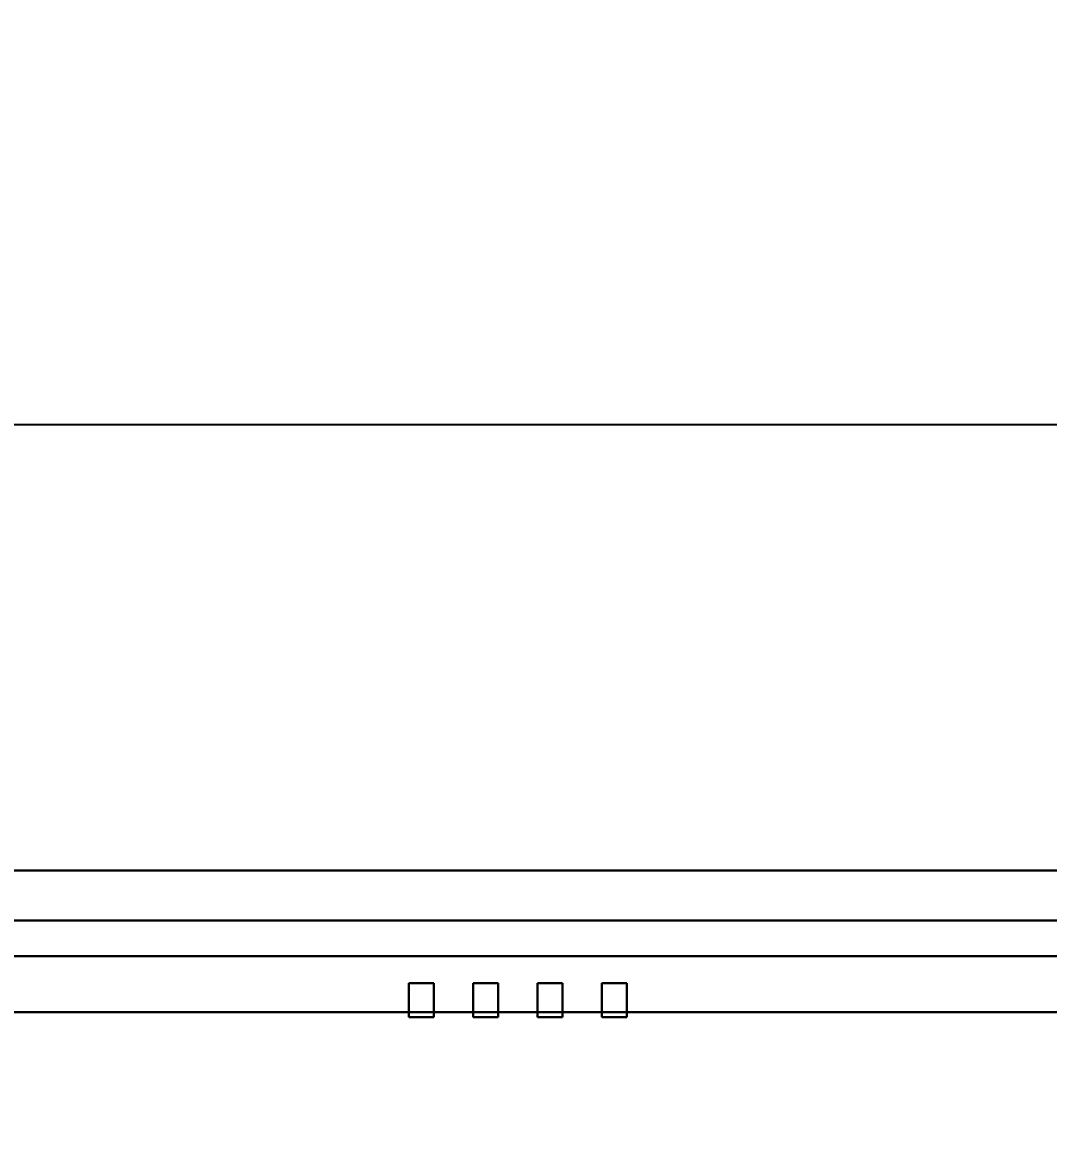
# Model space of a CAD drawing. Header units: millimetres. Extents: x -33522418 to 16198808, y -126322335 to -58690945.
# Drawn here: x -15917183 to -15916845.1, y -63981198.2 to -63980825.9 of the extents above; entities that cross this region are included whole.
import ezdxf

# ---------------------------------------------------------------- set-up
doc = ezdxf.new("R2010")
doc.units = ezdxf.units.MM
doc.header["$LTSCALE"] = 10
doc.header["$PDMODE"] = 3
doc.linetypes.add('DASH', pattern=[0.35, 0.25, -0.1])
doc.layers.add('LAYER4', color=7, linetype='Continuous')
doc.layers.add('墙体层', color=1, linetype='Continuous')
doc.styles.add('宋体_T3', font='SimSun.ttf', dxfattribs={"width": 0.7})
doc.dimstyles.new('_TCH_ARCH&&60', dxfattribs={"dimtxt": 158.607595, "dimasz": 60, "dimexe": 90, "dimexo": 180, "dimgap": 60, "dimtad": 1, "dimdec": 0, "dimzin": 0, "dimdsep": 46, "dimtxsty": '宋体_T3', "dimblk": 'ARCHTICK', "dimcen": 0.09, "dimclrd": 2, "dimclre": 2, "dimclrt": 2, "dimazin": 2, "dimtfac": 1, "dimtdec": 0, "dimtix": 1, "dimtmove": 2, "dimatfit": 3, "dimfxl": 60, "dimtolj": 1, "dimtzin": 0, "dimarcsym": 0})

# ---------------------------------------------------------------- blocks, each defined once
blk = doc.blocks.new('754')
at = {"layer": '墙体层', "color": 8}
for points, invisible_edges in [([(44979.69, 96606.02, 789.34), (44979.69, 95441.78, 747.18), (44979.69, 95405.62, 789.34)], 3), ([(44979.69, 96606.02, 789.34), (44979.69, 96569.86, 747.18), (44979.69, 95441.78, 747.18)], 13), ([(44979.69, 96606.02, 789.34), (44979.69, 95405.62, 789.34), (45026.35, 95405.62, 789.34)], 12), ([(44979.69, 96606.02, 789.34), (45026.35, 95405.62, 789.34), (45026.35, 96606.02, 789.34)], 1), ([(44979.69, 95405.62, 1.23), (44979.69, 96606.02, 1.23), (45026.35, 96606.02, 1.23)], 12), ([(44979.69, 95405.62, 1.23), (45026.35, 96606.02, 1.23), (45026.35, 95405.62, 1.23)], 1), ([(44979.69, 95405.62, 1.23), (44979.69, 96569.86, 83.2), (44979.69, 96606.02, 1.23)], 3), ([(45026.35, 96606.02, 789.34), (45026.35, 95405.62, 789.34), (45026.35, 95441.78, 747.18)], 14), ([(45026.35, 96606.02, 789.34), (45026.35, 95441.78, 747.18), (45026.35, 96569.86, 747.18)], 13), ([(45026.35, 95405.62, 1.23), (45026.35, 96606.02, 1.23), (45026.35, 96569.86, 83.2)], 14), ([(44996.19, 96581.02, 771.58), (44996.19, 95439.09, 771.58), (45007.85, 95439.09, 771.58)], 12), ([(44996.19, 96581.02, 771.58), (45007.85, 95439.09, 771.58), (45007.85, 96581.02, 771.58)], 1), ([(44996.19, 95439.09, 16.5), (44996.19, 96581.02, 16.5), (45007.85, 96581.02, 16.5)], 12), ([(44996.19, 95439.09, 16.5), (45007.85, 96581.02, 16.5), (45007.85, 95439.09, 16.5)], 1), ([(44996.19, 95439.09, 16.5), (44996.19, 96581.02, 771.58), (44996.19, 96581.02, 16.5)], 1), ([(44996.19, 95439.09, 771.58), (44996.19, 96581.02, 771.58), (44996.19, 95439.09, 16.5)], 2), ([(45007.85, 95439.09, 16.5), (45007.85, 96581.02, 16.5), (45007.85, 96581.02, 771.58)], 12), ([(45007.85, 95439.09, 771.58), (45007.85, 95439.09, 16.5), (45007.85, 96581.02, 771.58)], 2), ([(44979.69, 95441.78, 747.18), (44979.69, 96569.86, 747.18), (45026.35, 96569.86, 747.18)], 12), ([(44979.69, 95441.78, 747.18), (45026.35, 96569.86, 747.18), (45026.35, 95441.78, 747.18)], 1), ([(44979.69, 96569.86, 83.2), (44979.69, 95441.78, 83.2), (45026.35, 95441.78, 83.2)], 12), ([(44979.69, 96569.86, 83.2), (45026.35, 95441.78, 83.2), (45026.35, 96569.86, 83.2)], 1), ([(44979.69, 95405.62, 1.23), (44979.69, 95441.78, 83.2), (44979.69, 96569.86, 83.2)], 13), ([(45026.35, 95405.62, 1.23), (45026.35, 96569.86, 83.2), (45026.35, 95441.78, 83.2)], 13), ([(45027.93, 96266.67, 62.34), (45027.93, 96258.4, 62.34), (45016.82, 96258.4, 62.34)], 12), ([(45016.82, 96258.4, 62.34), (45016.82, 96266.67, 62.34), (45027.93, 96266.67, 62.34)], 12), ([(45027.93, 96258.4, 33.01), (45027.93, 96266.67, 33.01), (45016.82, 96266.67, 33.01)], 12), ([(45016.82, 96266.67, 33.01), (45016.82, 96258.4, 33.01), (45027.93, 96258.4, 33.01)], 12), ([(45027.93, 96266.67, 33.01), (45027.93, 96266.67, 62.34), (45016.82, 96266.67, 62.34)], 12), ([(45016.82, 96266.67, 62.34), (45016.82, 96266.67, 33.01), (45027.93, 96266.67, 33.01)], 12), ([(45016.82, 96258.4, 62.34), (45016.82, 96258.4, 33.01), (45016.82, 96266.67, 33.01)], 12), ([(45016.82, 96266.67, 33.01), (45016.82, 96266.67, 62.34), (45016.82, 96258.4, 62.34)], 12), ([(45027.93, 96258.4, 62.34), (45027.93, 96266.67, 62.34), (45027.93, 96266.67, 33.01)], 12), ([(45027.93, 96266.67, 33.01), (45027.93, 96258.4, 33.01), (45027.93, 96258.4, 62.34)], 12), ([(45027.93, 96258.4, 62.34), (45027.93, 96258.4, 33.01), (45016.82, 96258.4, 33.01)], 12), ([(45016.82, 96258.4, 33.01), (45016.82, 96258.4, 62.34), (45027.93, 96258.4, 62.34)], 12), ([(45027.93, 96245.49, 62.34), (45027.93, 96237.22, 62.34), (45016.82, 96237.22, 62.34)], 12), ([(45016.82, 96237.22, 62.34), (45016.82, 96245.49, 62.34), (45027.93, 96245.49, 62.34)], 12), ([(45027.93, 96237.22, 33.01), (45027.93, 96245.49, 33.01), (45016.82, 96245.49, 33.01)], 12), ([(45016.82, 96245.49, 33.01), (45016.82, 96237.22, 33.01), (45027.93, 96237.22, 33.01)], 12), ([(45027.93, 96245.49, 33.01), (45027.93, 96245.49, 62.34), (45016.82, 96245.49, 62.34)], 12), ([(45016.82, 96245.49, 62.34), (45016.82, 96245.49, 33.01), (45027.93, 96245.49, 33.01)], 12), ([(45016.82, 96237.22, 62.34), (45016.82, 96237.22, 33.01), (45016.82, 96245.49, 33.01)], 12), ([(45016.82, 96245.49, 33.01), (45016.82, 96245.49, 62.34), (45016.82, 96237.22, 62.34)], 12), ([(45027.93, 96237.22, 62.34), (45027.93, 96245.49, 62.34), (45027.93, 96245.49, 33.01)], 12), ([(45027.93, 96245.49, 33.01), (45027.93, 96237.22, 33.01), (45027.93, 96237.22, 62.34)], 12), ([(45027.93, 96237.22, 62.34), (45027.93, 96237.22, 33.01), (45016.82, 96237.22, 33.01)], 12), ([(45016.82, 96237.22, 33.01), (45016.82, 96237.22, 62.34), (45027.93, 96237.22, 62.34)], 12), ([(45027.93, 96224.3, 62.34), (45027.93, 96216.04, 62.34), (45016.82, 96216.04, 62.34)], 12), ([(45016.82, 96216.04, 62.34), (45016.82, 96224.3, 62.34), (45027.93, 96224.3, 62.34)], 12), ([(45027.93, 96216.04, 33.01), (45027.93, 96224.3, 33.01), (45016.82, 96224.3, 33.01)], 12), ([(45016.82, 96224.3, 33.01), (45016.82, 96216.04, 33.01), (45027.93, 96216.04, 33.01)], 12), ([(45027.93, 96224.3, 33.01), (45027.93, 96224.3, 62.34), (45016.82, 96224.3, 62.34)], 12), ([(45016.82, 96224.3, 62.34), (45016.82, 96224.3, 33.01), (45027.93, 96224.3, 33.01)], 12), ([(45016.82, 96216.04, 62.34), (45016.82, 96216.04, 33.01), (45016.82, 96224.3, 33.01)], 12), ([(45016.82, 96224.3, 33.01), (45016.82, 96224.3, 62.34), (45016.82, 96216.04, 62.34)], 12), ([(45027.93, 96216.04, 62.34), (45027.93, 96224.3, 62.34), (45027.93, 96224.3, 33.01)], 12), ([(45027.93, 96224.3, 33.01), (45027.93, 96216.04, 33.01), (45027.93, 96216.04, 62.34)], 12), ([(45027.93, 96216.04, 62.34), (45027.93, 96216.04, 33.01), (45016.82, 96216.04, 33.01)], 12), ([(45016.82, 96216.04, 33.01), (45016.82, 96216.04, 62.34), (45027.93, 96216.04, 62.34)], 12), ([(45027.93, 96203.12, 62.34), (45027.93, 96194.86, 62.34), (45016.82, 96194.86, 62.34)], 12), ([(45016.82, 96194.86, 62.34), (45016.82, 96203.12, 62.34), (45027.93, 96203.12, 62.34)], 12), ([(45027.93, 96194.86, 33.01), (45027.93, 96203.12, 33.01), (45016.82, 96203.12, 33.01)], 12), ([(45016.82, 96203.12, 33.01), (45016.82, 96194.86, 33.01), (45027.93, 96194.86, 33.01)], 12), ([(45027.93, 96203.12, 33.01), (45027.93, 96203.12, 62.34), (45016.82, 96203.12, 62.34)], 12), ([(45016.82, 96203.12, 62.34), (45016.82, 96203.12, 33.01), (45027.93, 96203.12, 33.01)], 12), ([(45016.82, 96194.86, 62.34), (45016.82, 96194.86, 33.01), (45016.82, 96203.12, 33.01)], 12), ([(45016.82, 96203.12, 33.01), (45016.82, 96203.12, 62.34), (45016.82, 96194.86, 62.34)], 12), ([(45027.93, 96194.86, 62.34), (45027.93, 96203.12, 62.34), (45027.93, 96203.12, 33.01)], 12), ([(45027.93, 96203.12, 33.01), (45027.93, 96194.86, 33.01), (45027.93, 96194.86, 62.34)], 12), ([(45027.93, 96194.86, 62.34), (45027.93, 96194.86, 33.01), (45016.82, 96194.86, 33.01)], 12), ([(45016.82, 96194.86, 33.01), (45016.82, 96194.86, 62.34), (45027.93, 96194.86, 62.34)], 12)]:
    blk.add_3dface(points, dxfattribs=dict(at, invisible_edges=invisible_edges))
blk = doc.blocks.new('_ArchTick')
at = {"color": 0, "linetype": 'ByBlock', "const_width": 0.15}
blk.add_lwpolyline([(-0.5, -0.5), (0.5, 0.5)], dxfattribs=at)
blk = doc.blocks.new('*D791')
at = {"layer": 'Defpoints', "color": 0, "linetype": 'DASH', "transparency": 16777216}
for p in [(-15915047.05, -63980372.98), (-15923207.05, -63981198.22), (-15915047.05, -63981198.22)]:
    blk.add_point(p, dxfattribs=at)
at = {"layer": 'LAYER4', "color": 2, "linetype": 'DASH', "lineweight": -2, "transparency": 16777216}
for p, q in [((-15923207.05, -63981018.22), (-15923207.05, -63980282.98)), ((-15915047.05, -63981018.22), (-15915047.05, -63980282.98)), ((-15923207.05, -63980372.98), (-15915047.05, -63980372.98))]:
    blk.add_line(p, q, dxfattribs=at)
at = {"layer": 'LAYER4', "color": 2, "linetype": 'DASH', "lineweight": -2, "transparency": 16777216, "xscale": 60, "yscale": 60, "zscale": 60, "rotation": 180}
blk.add_blockref('_ArchTick', (-15923207.05, -63980372.98), dxfattribs=at)
at = {"layer": 'LAYER4', "color": 2, "linetype": 'DASH', "lineweight": -2, "transparency": 16777216, "xscale": 60, "yscale": 60, "zscale": 60}
blk.add_blockref('_ArchTick', (-15915047.05, -63980372.98), dxfattribs=at)
at = {"layer": 'LAYER4', "color": 2, "linetype": 'DASH', "lineweight": -2, "transparency": 16777216, "insert": (-15919127.05, -63980233.67), "char_height": 158.608, "attachment_point": 5, "style": '宋体_T3'}
blk.add_mtext('\\A1;8160', dxfattribs=at)

msp = doc.modelspace()

# ---------------------------------------------------------------- linework, layer by layer
at = {"layer": 'LAYER4', "lineweight": -2}
msp.add_line((-15919312.05, -63980958.22), (-15915181.38, -63980958.22), dxfattribs=at)

# ---------------------------------------------------------------- block references
at = {"layer": 'LAYER4', "lineweight": -2, "xscale": -1, "rotation": 90}
msp.add_blockref('754', (-15820789.14, -63936125.39, -747.18), dxfattribs=at)

# ---------------------------------------------------------------- dimensions: what is measured, and where the dimension line sits
at = {"layer": 'LAYER4', "color": 8, "linetype": 'DASH', "lineweight": -2}
dim = msp.add_linear_dim(base=(-15915047.05, -63980372.98), p1=(-15923207.05, -63981198.22), p2=(-15915047.05, -63981198.22), dimstyle='_TCH_ARCH&&60', dxfattribs=at)
dim.commit()
dim.dimension.update_dxf_attribs({"geometry": '*D791', "text_midpoint": (-15919127.05, -63980233.67)})

doc.saveas('drawing.dxf')
